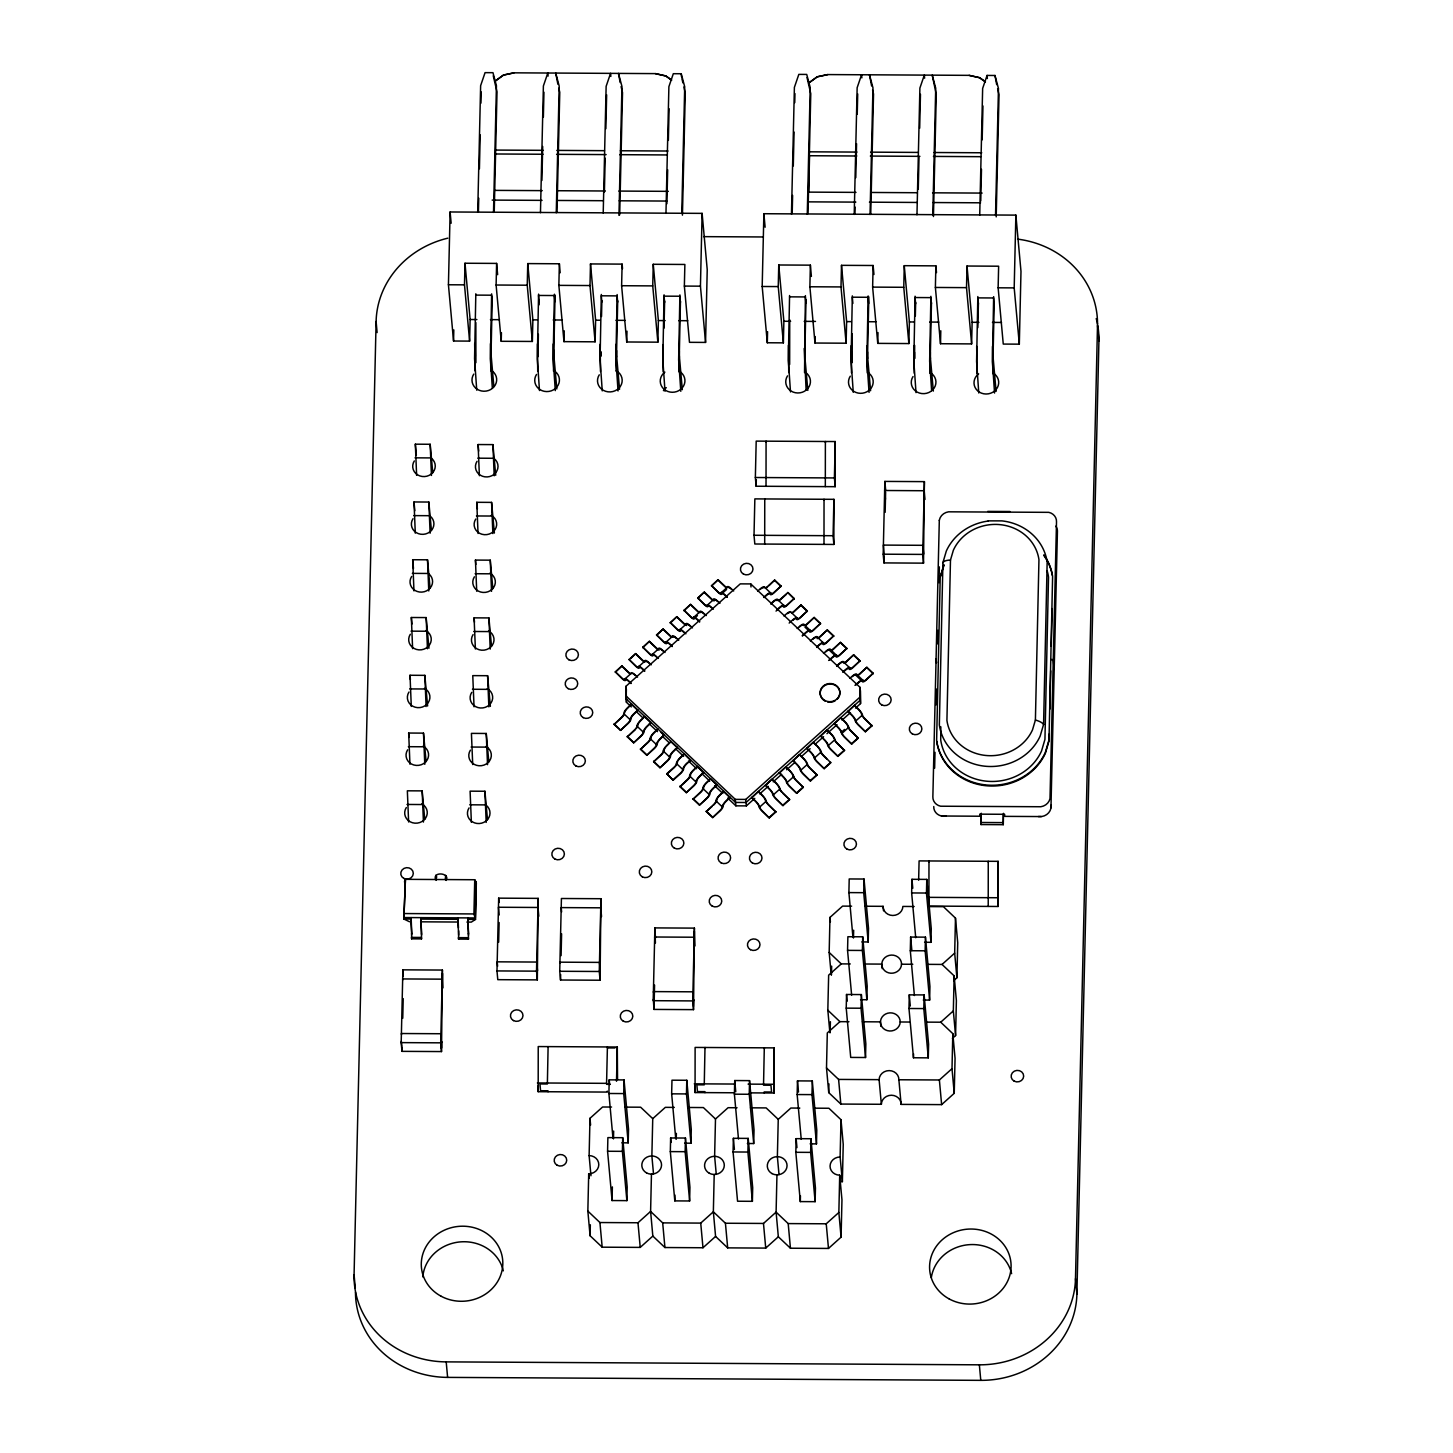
<?xml version="1.0" encoding="UTF-8"?>
<svg xmlns="http://www.w3.org/2000/svg" width="1453" height="1453" viewBox="0 0 1453 1453"><rect width="100%" height="100%" fill="white"/><g stroke="black" fill="none" stroke-linecap="round" stroke-linejoin="round"><path stroke-width="1.5" d="M411.036 922.219L411.726 934.86M411.744 933.207L411.126 917.588L411.199 921.947M420.916 923.091L420.934 921.474M457.986 922.492L458.658 935.114M467.866 921.729L468.411 933.389M468.574 933.516L468.011 922.909M421.079 922.328L420.952 920.04M421.479 933.298L421.515 938.892L411.635 938.838L411.49 937.385L421.37 937.439L421.515 938.892M468.011 922.582L467.884 920.294M804.181 348.484L806.106 389.858M411.58 933.316L411.635 938.838M458.131 922.201L458.058 917.86L458.458 927.904M475.857 322.602L475.894 362.705M492.276 297.011L491.041 354.278L493.857 386.48M537.991 350.1L538.064 356.603L538.355 334.263M555.064 295.159L553.793 354.623L556.808 388.986M617.707 300.771L616.544 354.968L619.559 389.331M680.458 301.116L679.296 355.313L682.311 389.676M789.724 319.823L789.651 364.449M806.015 299.554L804.799 356.003L807.814 390.385M852.166 333.754L852.221 362.651M868.84 296.902L867.55 356.076L870.583 390.73M914.5 352.189L914.573 358.691L914.663 345.414M931.464 302.515L930.301 356.712L933.335 391.075M994.215 302.86L993.053 356.784L996.086 391.42M475.821 293.778L474.568 358.728L476.729 390.185M474.677 343.544L474.968 370.806M491.641 293.869L490.387 358.818L492.349 388.114M490.478 343.634L490.787 370.896M538.573 294.124L537.319 359.073L539.481 390.53M537.428 343.907L537.719 371.151M554.392 294.214L553.139 359.163L555.3 390.621M553.23 343.98L553.539 371.241M601.324 294.469L600.071 359.418L602.25 390.875M600.18 344.252L600.47 371.496M617.144 294.559L615.89 359.509L618.052 390.966M615.981 344.343L616.29 371.587M664.075 294.814L662.822 359.763L665.002 391.238M662.931 344.597L663.222 371.841M679.895 294.905L678.642 359.854L680.803 391.311M678.733 344.688L679.041 371.932M789.578 295.522L788.325 360.471L790.505 391.929M788.434 345.287L788.743 372.549M852.33 295.867L851.077 360.816L853.256 392.274M851.186 345.632L851.494 372.894M868.149 295.958L866.896 360.907L869.057 392.364M867.005 345.723L867.296 372.985M915.081 296.212L913.828 361.161L916.008 392.619M913.937 345.996L914.246 373.239M930.901 296.303L929.648 361.252L931.627 390.566M929.757 346.068L930.047 373.33M977.833 296.557L976.598 361.506L978.759 392.982M976.688 346.341L976.997 373.584M993.652 296.648L992.399 361.597L994.56 393.055M992.508 346.432L992.799 373.675M421.079 921.674L421.007 917.642L421.134 919.095L458.204 919.313M421.606 934.915L421.079 922.964M475.24 349.755L475.313 356.257M468.011 921.947L467.939 917.915L468.084 919.368L475.494 919.404L476.33 883.006L474.731 879.737L405.441 879.337L403.843 919.004L409.546 921.765M468.538 935.169L468.411 933.48L468.447 939.147L458.567 939.092L458.44 937.639L468.32 937.694L468.447 939.147M491.041 349.846L491.114 356.33M553.793 350.191L553.865 356.693M616.562 350.536L616.617 357.038M679.314 350.899L679.386 357.384M788.997 351.499L789.07 357.983M804.817 351.59L804.889 358.074M851.749 351.844L851.821 358.346M867.568 351.935L867.641 358.419M930.32 352.28L930.392 358.782M993.071 352.625L993.144 359.127M355.295 1287.994L354.078 1274.699L376.109 321.476A94.209 86.599 -5.2 0 1 447.796 238.165M401.191 1042.618L402.881 969.841L442.402 970.059L441.512 1051.572L401.991 1051.354L401.191 1042.618L440.713 1042.836L441.512 1051.572M411.253 919.041L403.843 919.004L405.441 879.337M408.62 821.98L407.349 790.813L422.169 790.886L424.748 819.365M409.946 764.205L408.674 733.038L423.495 733.129L426.092 761.59M411.29 706.43L410.018 675.264L424.839 675.354L427.618 706.013M412.616 648.674L411.344 617.507L426.165 617.579L428.962 648.238M413.96 590.899L412.688 559.732L427.509 559.805L430.088 588.283M415.286 533.124L414.014 501.957L428.835 502.048L431.432 530.508M416.63 475.349L415.34 444.182L430.179 444.273L432.758 472.752M401.991 1051.354L402.063 1047.722M402.753 1018.244L403.207 998.592M423.441 822.053L422.169 790.886M424.785 764.296L423.495 733.129M426.11 706.521L424.839 675.354M427.454 648.746L426.165 617.579M428.78 590.971L427.509 559.805M430.124 533.215L428.835 502.048M431.45 475.44L430.179 444.273M448.432 284.77L450.121 211.975L702.108 213.373L707.23 269.64L705.559 342.418L689.485 342.327L684.363 286.078L684.872 264.464L653.251 264.283L652.742 285.896L657.864 342.163L626.733 341.982L621.612 285.714L622.12 264.119L590.499 263.937L589.991 285.551L595.112 341.818L563.982 341.637L558.86 285.369L559.369 263.774L527.748 263.592L527.239 285.206L532.361 341.455L501.231 341.292L496.109 285.024L496.617 263.411L464.996 263.247L464.488 284.842L469.61 341.11L453.554 341.019L448.432 284.77L464.488 284.842M436.3 879.973L436.39 876.105L436.518 877.558M453.554 341.019L453.808 329.904M440.713 1042.836L442.402 970.059M446.18 880.028L446.271 876.159L446.398 877.612M469.61 341.11L470.118 319.515L464.996 263.247M458.567 939.092L458.658 930.81M477.71 212.338L480.634 85.636L485.066 72.65L492.967 72.686L496.436 85.727L493.511 212.41M478.418 211.757L478.745 198.171M479.417 168.766L480.198 134.82M480.943 103.145L481.197 91.848M471.371 822.325L470.1 791.159L484.921 791.249L487.5 819.71M472.715 764.55L471.426 733.384L486.246 733.474L488.844 761.935M474.041 706.794L472.77 675.627L487.59 675.699L490.369 706.358M475.385 649.019L474.096 617.852L488.916 617.925L491.514 646.403M476.711 591.244L475.44 560.077L490.26 560.168L492.839 588.628M478.037 533.469L476.766 502.302L491.586 502.393L494.383 533.051M479.381 475.712L478.11 444.545L492.93 444.618L495.709 475.276M466.903 922.074L471.317 922.11L475.494 919.404L473.932 913.937L474.731 879.737M476.203 881.553L475.349 917.951L403.716 917.551M494.238 211.829L497.017 91.92L493.257 75.792M486.192 822.416L484.921 791.249M487.536 764.641L486.246 733.474M488.862 706.866L487.59 675.699M490.206 649.091L488.916 617.925M491.532 591.335L490.26 560.168M492.876 533.56L491.586 502.393M494.202 475.785L492.93 444.618M501.231 341.292L501.43 332.646M496.98 970.931L498.67 898.154L538.191 898.372L537.319 979.885L497.78 979.667L496.98 970.931L536.52 971.149L537.319 979.885M498.651 942.18L499.106 922.528M532.361 341.455L532.87 319.86L527.748 263.592M540.462 212.683L543.386 85.981L547.817 72.995L548.09 76.101M539.027 304.858L539.136 300.335M541.915 180.426L542.696 146.481M543.368 117.075L543.949 92.193M536.52 971.149L538.191 898.372M556.263 212.774L559.187 86.072L555.718 73.05L557.879 84.22M556.989 212.192L559.768 92.284L558.824 88.252M607.281 1091.112L607.372 1092.075L538.191 1091.693L538.228 1046.56L617.289 1047.014L617.543 1079.288M538.191 1091.693L538.336 1085.264M563.982 341.637L564.236 330.83M548.108 1046.632L547.363 1083.992L539.953 1083.938L540.57 1090.731L547.981 1090.767L548.072 1091.748M559.732 971.276L561.421 898.499L600.943 898.717L600.071 980.23L560.531 980.012L559.732 971.276L599.272 971.494L600.071 980.23M560.531 980.012L560.658 974.545M561.094 955.638L561.603 933.789M595.112 341.818L595.621 320.205L590.499 263.937M603.213 213.028L606.137 86.326L610.569 73.34L610.841 76.446M601.524 316.518L601.887 300.68M604.394 192.087L605.193 158.141M605.865 128.736L606.646 94.808M651.453 1174.151L650.599 1211.439L652.833 1236.085L640.228 1247.4L602.178 1247.183L590.081 1235.74L587.847 1211.094L588.701 1173.806A9.899 9.099 -5.2 0 0 598.799 1164.761A9.899 9.099 -5.2 0 0 589.119 1155.607L589.991 1118.301L602.595 1107.004L611.55 1107.041M590.081 1235.74L590.336 1224.77M599.272 971.494L600.943 898.717M618.96 215.371L621.957 86.417L618.469 73.395L620.159 82.549M619.686 214.79L622.52 92.629L621.103 86.581M610.369 1084.338L606.664 1084.319L606.573 1083.339L607.408 1046.959L607.499 1047.922L614.91 1047.958M607.572 1151.266L607.881 1137.608L622.701 1137.699L627.187 1186.974L626.879 1200.632L612.058 1200.541L607.572 1151.266L622.393 1151.339L626.879 1200.632M612.984 1138.298L608.898 1093.491L609.225 1079.851L624.045 1079.924L628.531 1129.217L628.205 1142.857L621.866 1142.821M626.733 341.982L626.988 331.175M612.058 1200.541L612.367 1186.901M613.475 1138.88L613.656 1131.07M616.508 1081.25L617.289 1047.014M631.347 706.921L626.443 702.289L626.08 686.179L740.267 583.87L750.747 583.924L860.176 687.469L860.539 703.579L855.508 708.101M626.37 689.249L626.134 698.893L735.563 802.437L746.043 802.492L860.23 700.183L860.448 690.538M626.443 702.289L626.08 686.179M622.393 1151.339L622.701 1137.699M628.205 1142.857L623.718 1093.582L624.045 1079.924M657.864 342.163L658.372 320.55L653.251 264.283M665.964 213.373L668.889 86.671L673.32 73.703L681.221 73.74L684.708 86.762L681.766 213.464M664.021 328.178L664.639 301.025M666.891 203.747L667.672 169.801M668.362 140.396L669.088 108.721M654.885 927.904L653.196 1000.681L692.736 1000.917L694.407 928.122L654.885 927.904L655.412 943.051M694.407 928.122L693.517 1009.635L653.995 1009.417L654.558 985.043M674.301 1107.404L665.347 1107.349L652.742 1118.647L651.87 1155.952L653.505 1173.879M682.438 215.153L685.271 92.974L683.854 86.926M670.323 1151.611L670.632 1137.971L685.453 1138.044L689.939 1187.319L689.63 1200.977L674.81 1200.886L670.323 1151.611L685.144 1151.684L689.63 1200.977M675.736 1138.643L671.649 1093.837L671.976 1080.197L686.797 1080.269L691.283 1129.562L690.956 1143.202L684.617 1143.166M674.81 1200.886L674.937 1195.038M676.226 1139.225L676.371 1133.376M705.559 342.418L700.437 286.168L702.108 213.373M685.144 1151.684L685.453 1138.044M690.956 1143.202L686.47 1093.927L686.797 1080.269M693.499 1006.402L693.644 999.573L693.735 1000.536M733.493 1092.765L695.061 1092.565L695.115 1047.431L774.177 1047.885L774.122 1093.001L751.074 1092.874M695.061 1092.565L695.26 1083.992M714.204 1174.496L713.35 1211.802L715.584 1236.43L727.681 1247.873L765.731 1248.091L778.336 1236.775L776.102 1212.147L776.955 1174.841M737.052 1107.749L728.098 1107.695L715.494 1118.992L714.622 1156.297L716.256 1174.224M733.075 1151.957L733.384 1138.317L748.204 1138.389L752.69 1187.682L752.382 1201.322L737.561 1201.231L733.075 1151.957L747.895 1152.047L752.382 1201.322M738.487 1138.989L734.401 1094.182L734.728 1080.542L749.548 1080.632L754.034 1129.907L753.707 1143.547L747.369 1143.511M754.016 535.267L754.852 498.888L833.913 499.323L833.877 544.439L754.815 544.003L754.016 535.267L833.078 535.721L833.877 544.439M755.36 477.51L756.196 441.113L835.257 441.549L835.203 486.682L756.141 486.228L755.36 477.51L834.403 477.946L835.203 486.682M756.141 486.228L756.305 479.817M762.189 286.495L763.878 213.718L1015.865 215.117L1020.987 271.384L1019.316 344.161L1003.26 344.07L998.138 287.803L998.629 266.208L967.008 266.026L966.517 287.64L971.621 343.907L940.509 343.725L935.387 287.458L935.877 265.863L904.256 265.681L903.766 287.294L908.87 343.562L877.757 343.38L872.635 287.113L873.126 265.499L841.505 265.336L840.996 286.931L846.118 343.199L814.988 343.035L809.884 286.768L810.374 265.154L778.754 264.991L778.245 286.586L783.367 342.854L767.311 342.763L762.189 286.495L778.245 286.586M747.895 1152.047L748.204 1138.389M753.707 1143.547L749.239 1094.272L749.548 1080.632M767.311 342.763L767.565 331.647M764.75 498.942L764.696 544.058M783.367 342.854L783.875 321.258L778.754 264.991M791.467 214.063L794.391 87.38L798.823 74.394L806.724 74.43L810.211 87.452L807.269 214.154M792.194 213.5L792.611 195.392M793.284 165.987L794.064 132.041M794.755 102.636L794.954 93.573M774.122 1093.001L774.177 1047.885M799.804 1108.094L790.85 1108.04L778.245 1119.355L777.373 1156.642L779.008 1174.569M805.398 295.613L804.544 372.64M807.995 213.573L810.774 93.664L807.014 77.536M795.826 1152.302L796.135 1138.662L810.956 1138.734L815.442 1188.027L815.133 1201.667L800.312 1201.595L795.826 1152.302L810.647 1152.392L815.133 1201.667M801.239 1139.334L797.152 1094.545L797.479 1080.887L812.3 1080.978L816.786 1130.252L816.477 1143.892L810.12 1143.856M814.988 343.035L815.151 336.551M800.312 1201.595L800.44 1195.746M810.647 1152.392L810.956 1138.734M816.477 1143.892L811.991 1094.618L812.3 1080.978M833.078 535.721L833.913 499.323M834.403 477.946L835.257 441.549M927.214 1022.131L940.727 1022.204L952.805 1033.646L955.057 1058.293L954.24 1093.31L941.635 1104.625L901.114 1104.389A9.899 9.099 -5.2 0 0 891.434 1095.235A9.899 9.099 -5.2 0 0 881.353 1104.28L840.833 1104.062L828.737 1092.62L826.503 1067.973L827.302 1032.956L839.925 1021.659L848.933 1021.695M829.881 1032.611L827.829 1010.216L828.646 975.181L841.251 963.884L850.259 963.938M831.207 974.836L829.173 952.441L829.972 917.406L842.595 906.109L851.603 906.163M828.737 1092.62L828.936 1083.865M830.135 1032.665L830.389 1021.713M831.461 974.89L831.661 966.136M846.118 343.199L846.627 321.603L841.505 265.336M854.219 214.426L857.143 87.725L861.575 74.739L861.865 77.844M854.945 213.845L855.091 207.052M855.781 177.647L856.562 143.702M857.234 114.297L857.706 93.936M778.336 1236.775L790.432 1248.218L828.482 1248.436L841.087 1237.139L838.853 1212.492L839.707 1175.186A9.899 9.099 -5.2 0 1 830.044 1166.033A9.899 9.099 -5.2 0 1 840.125 1156.988L840.996 1119.7L828.9 1108.258L815.478 1108.185M846.227 1008.146L846.536 994.488L861.357 994.578L865.843 1043.853L865.534 1057.512L850.713 1057.421L846.227 1008.146L861.048 1008.219L865.534 1057.512M851.64 995.178L847.553 950.371L847.88 936.731L862.701 936.804L867.187 986.097L866.878 999.737L860.521 999.7M852.965 937.403L848.897 892.596L849.206 878.956L864.026 879.029L868.513 928.322L868.204 941.962L861.847 941.925M841.087 1237.139L841.959 1199.833L839.707 1175.186M839.816 1181.925A9.899 9.099 -5.2 0 1 842.377 1181.634L843.23 1144.328L840.996 1119.7M870.038 214.499L872.962 87.816L869.475 74.775L871.637 85.945M853.474 937.984L853.656 930.192M870.747 213.936L873.525 94.009L872.581 89.977M860.539 703.579L860.176 687.469M861.048 1008.219L861.357 994.578M866.878 999.737L862.392 950.462L862.701 936.804M868.204 941.962L863.718 892.687L864.026 879.029M877.757 343.38L877.993 332.574M883.188 554.192L884.859 481.415L924.399 481.633L923.509 563.146L883.969 562.91L883.188 554.192L922.709 554.41L923.509 563.146M883.969 562.91L884.15 555.645M885.149 512.328L885.622 491.949M908.87 343.562L909.378 321.948L904.256 265.681M916.97 214.772L919.894 88.07L924.326 75.084L924.617 78.19M915.336 315.991L915.662 302.424M918.26 189.308L919.004 157.632M919.676 128.209L920.457 94.282M908.979 1008.491L909.287 994.851L924.126 994.924L928.594 1044.198L928.285 1057.857L913.465 1057.766L908.979 1008.491L923.799 1008.582L928.285 1057.857M914.391 995.523L910.304 950.716L910.631 937.076L925.452 937.149L929.938 986.442L929.629 1000.082L923.273 1000.045M915.717 937.748L911.649 892.941L911.957 879.301L926.778 879.392L931.264 928.667L930.955 942.307L924.598 942.27M922.709 554.41L924.399 481.633M932.79 214.862L935.714 88.161L932.227 75.138L936.277 94.372L933.444 216.533M913.465 1057.766L913.556 1053.879M918.641 880.173L919.095 860.902L998.138 861.338L998.102 906.472L928.921 906.073L928.976 860.957L929.048 861.938M923.799 1008.582L924.126 994.924M929.629 1000.082L925.143 950.807L925.452 937.149M930.955 942.307L926.469 893.032L926.778 879.392M940.509 343.725L940.799 330.757M934.642 768.147L935.005 752.327M936.095 704.887L936.458 689.067M937.566 643.842L937.893 630.257M938.983 582.726L939.346 566.87M943.887 564.599L940.218 577.095L936.622 740.449A56.83 52.235 -5.2 0 0 985.37 784.892A56.83 52.235 -5.2 0 0 1045.343 752.4L1049.012 739.904L1052.608 576.532A56.83 52.235 -5.2 0 0 1043.872 554.828M988.203 521.046A52.708 48.439 -5.2 0 0 946.321 551.032L942.924 562.602L939.346 724.938A52.708 48.439 -5.2 0 0 984.553 766.167A52.708 48.439 -5.2 0 0 1040.185 736.017L1043.581 724.448L1047.159 562.111A52.708 48.439 -5.2 0 0 1001.952 520.882L988.222 520.864M940.836 726.827L940.709 739.904A52.708 48.439 -5.2 0 0 985.915 781.133A52.708 48.439 -5.2 0 0 1041.547 750.983L1044.943 739.414L1048.521 577.077A52.708 48.439 -5.2 0 0 1047.195 570.884M950.48 560.059L946.92 720.416A44.734 41.12 -5.2 0 0 985.297 755.415A44.734 41.12 -5.2 0 0 1032.52 729.824L1035.408 720.034L1038.949 559.677A44.734 41.12 -5.2 0 0 1000.572 524.696A44.734 41.12 -5.2 0 0 953.35 550.269L950.48 560.059A12.478 4.795 8.9 0 0 942.906 562.602M954.24 1093.31L952.006 1068.681L952.805 1033.646M952.423 1038.368L955.584 1035.553L953.331 1010.907L954.149 975.871L942.053 964.447L928.558 964.356M953.767 980.593L956.909 977.778L954.675 953.132L955.475 918.114L943.397 906.672L929.884 906.599M955.584 1035.553L956.383 1000.518L954.149 975.871M956.909 977.778L957.727 942.743L955.475 918.114M971.621 343.907L972.13 322.294L967.008 266.026M979.722 215.117L982.646 88.415L987.077 75.429L994.978 75.483L998.465 88.506L995.541 215.207M977.833 327.651L978.414 302.769M980.757 200.968L981.483 169.293M982.174 139.869L982.955 105.942M1003.514 813.353L1003.26 824.686L981.011 824.559L981.011 814.17M981.011 824.559L981.284 813.244M996.195 216.878L999.028 94.717L997.612 88.669M998.102 906.472L998.138 861.338M1019.316 344.161L1014.194 287.894L1015.865 215.117M1003.26 824.686L1003.26 814.279M936.695 741.23A56.83 52.235 -5.2 0 0 985.443 785.673A56.83 52.235 -5.2 0 0 1045.415 753.181L1049.084 740.685L1049.248 733.928M1049.811 709.155L1050.701 670.85M1051.264 646.294L1052.135 608.589M1050.955 807.868L1057.421 531.58A10.28 9.444 -5.2 0 0 1055.841 526.149M355.476 1292.098A94.209 86.599 -5.2 0 0 447.615 1377.39L980.775 1380.35A94.209 86.599 -5.2 0 0 1076.891 1294.223L1075.492 1278.694L1097.505 325.49A94.209 86.599 -5.2 0 0 1017.645 239.127M1076.891 1294.223L1098.922 341.001A94.209 86.599 -5.2 0 0 1097.832 325.944M435.482 878.938C432.849 871.546 450.158 872.654 446.144 880.409M445.363 878.992L445.635 875.342M943.96 565.38L940.218 577.095M630.983 683.528L628.695 681.366A4.94 1.235 48.1 0 0 625.462 680.077A4.94 1.235 48.1 0 1 622.211 678.787L615.327 671.831L621.92 665.91L628.768 672.376A3.705 0.926 48.1 0 0 631.201 673.357A6.175 1.526 48.1 0 1 635.252 674.973L637.54 677.134M644.714 671.232L642.426 669.07A4.94 1.235 48.1 0 0 639.193 667.762A4.94 1.235 48.1 0 1 635.942 666.473L629.058 659.517L635.669 653.596L642.498 660.08A3.705 0.926 48.1 0 0 644.932 661.042A6.175 1.526 48.1 0 1 648.982 662.659L651.271 664.82M656.175 656.756A4.94 1.235 48.1 0 0 652.924 655.466A4.94 1.235 48.1 0 1 649.691 654.159L642.807 647.203L649.4 641.3L656.247 647.766A3.705 0.926 48.1 0 0 658.681 648.728A6.175 1.526 48.1 0 1 662.731 650.363L665.002 652.506M672.194 646.603L669.906 644.442A4.94 1.235 48.1 0 0 666.673 643.152A4.94 1.235 48.1 0 1 663.422 641.863L656.538 634.907L663.149 628.986L669.978 635.451A3.705 0.926 48.1 0 0 672.412 636.432A6.175 1.526 48.1 0 1 676.462 638.049L678.751 640.21M683.655 632.146A4.94 1.235 48.1 0 0 680.404 630.838A4.94 1.235 48.1 0 1 677.152 629.549L670.269 622.592L676.88 616.671L683.709 623.155A3.705 0.926 48.1 0 0 686.143 624.118A6.175 1.526 48.1 0 1 690.211 625.734L692.482 627.896M699.656 621.993L697.386 619.832A4.94 1.235 48.1 0 0 694.134 618.542A4.94 1.235 48.1 0 1 690.901 617.234L684.018 610.278L690.611 604.375L697.458 610.841A3.705 0.926 48.1 0 0 699.892 611.804A6.175 1.526 48.1 0 1 703.942 613.438L706.212 615.582M711.116 607.517A4.94 1.235 48.1 0 0 707.883 606.228A4.94 1.235 48.1 0 1 704.632 604.938L697.749 597.964L704.36 592.061L711.189 598.527A3.705 0.926 48.1 0 0 713.623 599.508A6.175 1.526 48.1 0 1 717.673 601.124L719.961 603.286M727.136 597.365L724.865 595.203A4.94 1.235 48.1 0 0 721.614 593.914A4.94 1.235 48.1 0 1 718.381 592.624L711.498 585.668L718.091 579.747L724.938 586.213A3.705 0.926 48.1 0 0 727.372 587.194A6.175 1.526 48.1 0 1 731.422 588.81L733.692 590.971M615.364 672.303L621.92 665.91M630.765 658.518L635.669 653.596M642.844 647.693L649.4 641.3M656.593 635.379L663.149 628.986M670.323 623.083L676.88 616.671M684.054 610.769L690.611 604.375M697.803 598.454L704.36 592.061M711.534 586.14L718.091 579.747M615.327 671.831L622.175 678.297A3.705 0.926 48.1 0 0 624.59 679.277L631.201 673.357M629.058 659.517L635.905 665.983A3.705 0.926 48.1 0 0 638.339 666.963L644.932 661.042M642.807 647.203L649.636 653.687A3.705 0.926 48.1 0 0 652.07 654.649L658.681 648.728M656.538 634.907L663.385 641.372A3.705 0.926 48.1 0 0 665.819 642.335L672.412 636.432M670.269 622.592L677.116 629.058A3.705 0.926 48.1 0 0 679.55 630.039L686.143 624.118M684.018 610.278L690.847 616.762A3.705 0.926 48.1 0 0 693.281 617.725L699.892 611.804M697.749 597.964L704.596 604.448A3.705 0.926 48.1 0 0 707.03 605.411L713.623 599.508M711.498 585.668L718.327 592.134A3.705 0.926 48.1 0 0 720.761 593.115L727.372 587.194M694.134 618.542L697.44 615.582M721.614 593.914L726.573 589.482M757.685 591.099L760.064 588.974A6.175 1.889 -46.6 0 1 764.75 587.393A3.705 1.144 -46.6 0 0 767.565 586.449L774.685 580.056L781.024 586.049L773.922 592.933A4.94 1.507 -46.6 0 1 770.181 594.186A4.94 1.507 -46.6 0 0 766.439 595.439L764.06 597.583M620.485 730.387L627.569 723.503A3.705 1.144 -46.6 0 0 630.112 719.653A6.175 1.889 -46.6 0 1 634.362 713.241L637.921 710.045L634.398 713.714A4.94 1.507 -46.6 0 0 631.002 718.854A4.94 1.507 -46.6 0 1 627.605 723.994L620.485 730.387L614.147 724.411L621.248 717.528A3.705 1.144 -46.6 0 0 623.791 713.677A6.175 1.889 -46.6 0 1 628.023 707.248L631.601 704.051L628.077 707.738A4.94 1.507 -46.6 0 0 624.681 712.878M614.147 724.411L621.285 718.018A4.94 1.507 -46.6 0 0 624.281 714.277M769.037 585.668L774.685 580.056M764.006 597.092L766.385 594.949A6.175 1.889 -46.6 0 1 771.071 593.387A3.705 1.144 -46.6 0 0 773.886 592.443L781.024 586.049M770.853 603.558L773.232 601.433A6.175 1.889 -46.6 0 1 777.918 599.853A3.705 1.144 -46.6 0 0 780.715 598.908L787.853 592.515L794.192 598.509L787.09 605.392A4.94 1.507 -46.6 0 1 783.349 606.646A4.94 1.507 -46.6 0 0 779.607 607.899L776.029 611.095M633.635 742.846L640.737 735.963A3.705 1.144 -46.6 0 0 643.279 732.112A6.175 1.889 -46.6 0 1 647.511 725.701L651.089 722.504L647.566 726.173A4.94 1.507 -46.6 0 0 644.169 731.313A4.94 1.507 -46.6 0 1 640.773 736.453L633.635 742.846L627.315 736.871L634.416 729.987A3.705 1.144 -46.6 0 0 636.959 726.137A6.175 1.889 -46.6 0 1 641.191 719.707L644.769 716.511L641.245 720.198A4.94 1.507 -46.6 0 0 637.849 725.338A4.94 1.507 -46.6 0 1 637.776 725.937M770.889 604.048L773.268 601.923A4.94 1.507 -46.6 0 1 777.028 600.652M627.315 736.871L634.452 730.459A4.94 1.507 -46.6 0 0 635.379 729.569M786.473 594.277L780.77 599.399A4.94 1.507 -46.6 0 1 778.953 600.743M777.173 609.552L779.553 607.408A6.175 1.889 -46.6 0 1 784.239 605.847A3.705 1.144 -46.6 0 0 787.054 604.902L794.192 598.509M784.021 616.018L786.4 613.892A6.175 1.889 -46.6 0 1 791.086 612.312L797.406 618.306A3.705 1.144 -46.6 0 0 800.222 617.362L807.341 610.968L801.021 604.975L793.883 611.368A3.705 1.144 -46.6 0 1 791.213 612.603M646.803 755.306L653.904 748.422A3.705 1.144 -46.6 0 0 656.447 744.572A6.175 1.889 -46.6 0 1 660.679 738.16L664.257 734.964L660.734 738.633A4.94 1.507 -46.6 0 0 657.337 743.773A4.94 1.507 -46.6 0 1 653.941 748.913L646.803 755.306L640.482 749.312L647.566 742.447A3.705 1.144 -46.6 0 0 650.127 738.596A6.175 1.889 -46.6 0 1 654.359 732.167L657.918 728.97L654.395 732.657A4.94 1.507 -46.6 0 0 651.017 737.797A4.94 1.507 -46.6 0 1 650.617 739.196M640.482 749.312L647.62 742.919A4.94 1.507 -46.6 0 0 650.09 740.104M801.021 604.975L793.937 611.858A4.94 1.507 -46.6 0 1 792.993 612.621M789.161 623.065L792.72 619.868A6.175 1.889 -46.6 0 1 797.406 618.306M807.341 610.968L800.258 617.852A4.94 1.507 -46.6 0 1 796.516 619.105A4.94 1.507 -46.6 0 0 792.775 620.358M797.188 628.477L799.568 626.352A6.175 1.889 -46.6 0 1 804.236 624.772A3.705 1.144 -46.6 0 0 807.051 623.827L814.189 617.434L820.509 623.428L813.426 630.311A4.94 1.507 -46.6 0 1 809.684 631.565A4.94 1.507 -46.6 0 0 805.925 632.818L802.365 636.014M659.971 767.765L667.072 760.882A3.705 1.144 -46.6 0 0 669.615 757.031A6.175 1.889 -46.6 0 1 673.847 750.602L677.425 747.405L673.901 751.092A4.94 1.507 -46.6 0 0 670.505 756.232A4.94 1.507 -46.6 0 1 667.109 761.372L659.971 767.765L653.65 761.772L660.734 754.906A3.705 1.144 -46.6 0 0 663.276 751.038A6.175 1.889 -46.6 0 1 667.526 744.626L671.086 741.43L667.563 745.117A4.94 1.507 -46.6 0 0 666.655 746.007M653.65 761.772L660.788 755.378A4.94 1.507 -46.6 0 0 663.258 752.563M814.189 617.434L807.105 624.318A4.94 1.507 -46.6 0 1 805.289 625.662M802.328 635.524L805.888 632.327A6.175 1.889 -46.6 0 1 810.574 630.765A3.705 1.144 -46.6 0 0 813.371 629.821L820.509 623.428M810.356 640.936L812.736 638.811A6.175 1.889 -46.6 0 1 817.403 637.231A3.705 1.144 -46.6 0 0 820.218 636.287L827.356 629.894L833.677 635.887L826.594 642.753A4.94 1.507 -46.6 0 1 822.852 644.024A4.94 1.507 -46.6 0 0 819.092 645.277L816.713 647.402M683.11 755.433L680.731 757.576A4.94 1.507 -46.6 0 0 678.26 760.391M666.764 773.759L673.901 767.366A3.705 1.144 -46.6 0 0 676.444 763.497A6.175 1.889 -46.6 0 1 680.694 757.086L684.254 753.889L690.629 760.355L687.051 763.551A4.94 1.507 -46.6 0 0 683.673 768.691A4.94 1.507 -46.6 0 1 680.276 773.831L673.139 780.225L666.764 773.759L673.139 780.225M666.818 774.231L673.956 767.838A4.94 1.507 -46.6 0 0 674.864 766.948M827.356 629.894L820.255 636.777A4.94 1.507 -46.6 0 1 817.076 638.575M816.677 646.93L819.056 644.787A6.175 1.889 -46.6 0 1 823.742 643.225A3.705 1.144 -46.6 0 0 826.539 642.28L833.677 635.887M673.102 779.734L680.24 773.341A3.705 1.144 -46.6 0 0 682.783 769.491A6.175 1.889 -46.6 0 1 687.015 763.061L690.629 760.355M823.524 653.396L825.885 651.271A6.175 1.889 -46.6 0 1 830.571 649.691A3.705 1.144 -46.6 0 0 833.386 648.746L840.524 642.353L846.845 648.347L839.761 655.212A4.94 1.507 -46.6 0 1 836.002 656.484A4.94 1.507 -46.6 0 0 832.26 657.737L829.881 659.862M679.986 786.691L687.069 779.807A3.705 1.144 -46.6 0 0 689.612 775.956A6.175 1.889 -46.6 0 1 693.862 769.545L697.422 766.349L693.898 770.017A4.94 1.507 -46.6 0 0 690.502 775.157A4.94 1.507 -46.6 0 1 687.124 780.297L679.986 786.691L686.306 792.684L693.444 786.291A4.94 1.507 -46.6 0 0 696.841 781.151A4.94 1.507 -46.6 0 1 700.219 776.011L703.742 772.324L700.183 775.521A6.175 1.889 -46.6 0 0 695.933 781.95A3.705 1.144 -46.6 0 1 693.39 785.801L686.306 792.684M840.524 642.353L833.423 649.237A4.94 1.507 -46.6 0 1 832.496 650M828.646 660.443L832.224 657.246A6.175 1.889 -46.6 0 1 836.91 655.684A3.705 1.144 -46.6 0 0 839.707 654.74L846.845 648.347M836.674 665.855L839.053 663.712A6.175 1.889 -46.6 0 1 843.739 662.15A3.705 1.144 -46.6 0 0 846.554 661.206L853.692 654.813L860.013 660.806L852.911 667.672A4.94 1.507 -46.6 0 1 849.17 668.943A4.94 1.507 -46.6 0 0 845.428 670.196L843.049 672.321M709.445 780.352L707.066 782.477A4.94 1.507 -46.6 0 0 703.67 787.617A4.94 1.507 -46.6 0 1 700.273 792.757L693.135 799.15L699.474 805.144L706.612 798.75A4.94 1.507 -46.6 0 0 709.99 793.61A4.94 1.507 -46.6 0 1 713.387 788.47L716.91 784.783L713.35 787.98A6.175 1.889 -46.6 0 0 709.1 794.41A3.705 1.144 -46.6 0 1 706.558 798.26L699.474 805.144M836.728 666.346L839.107 664.203A4.94 1.507 -46.6 0 1 842.286 662.405M693.135 799.15L700.237 792.266A3.705 1.144 -46.6 0 0 702.78 788.416A6.175 1.889 -46.6 0 1 707.012 782.005L710.59 778.808L716.965 785.274M853.692 654.813L846.59 661.696A4.94 1.507 -46.6 0 1 844.011 663.385M843.012 671.831L845.392 669.706A6.175 1.889 -46.6 0 1 850.059 668.144A3.705 1.144 -46.6 0 0 852.875 667.199L860.013 660.806M849.842 678.315L852.221 676.172A6.175 1.889 -46.6 0 1 856.907 674.61A3.705 1.144 -46.6 0 0 859.722 673.665L866.86 667.272L873.18 673.266L866.079 680.131A4.94 1.507 -46.6 0 1 862.337 681.384A4.94 1.507 -46.6 0 0 858.596 682.656L856.217 684.781M712.642 817.603L719.725 810.72A3.705 1.144 -46.6 0 0 722.268 806.869A6.175 1.889 -46.6 0 1 726.518 800.44L730.078 797.243L726.554 800.93A4.94 1.507 -46.6 0 0 723.158 806.07A4.94 1.507 -46.6 0 1 719.78 811.21L712.642 817.603L706.303 811.609L713.405 804.726A3.705 1.144 -46.6 0 0 715.948 800.875A6.175 1.889 -46.6 0 1 720.179 794.464L723.757 791.267L720.234 794.936A4.94 1.507 -46.6 0 0 717.219 798.678M706.303 811.609L712.024 806.488M866.86 667.272L859.758 674.156A4.94 1.507 -46.6 0 1 858.832 674.918M854.982 685.362L858.56 682.165A6.175 1.889 -46.6 0 1 863.227 680.585A3.705 1.144 -46.6 0 0 866.042 679.659L873.18 673.266M625.862 695.824L735.291 799.368L745.77 799.422L859.958 697.113M751.8 797.86L758.357 791.467L761.772 794.7A6.175 1.526 48.1 0 1 766.276 801.166A3.705 0.926 48.1 0 0 768.964 805.053L775.848 812.009L769.255 817.93L762.407 811.446A4.94 1.235 48.1 0 1 758.811 806.27A4.94 1.235 48.1 0 0 755.215 801.112L751.764 797.388L755.179 800.621A6.175 1.526 48.1 0 1 759.665 807.087A3.705 0.926 48.1 0 0 762.371 810.974L769.255 817.93M765.531 785.564L772.088 779.153L775.521 782.386A6.175 1.526 48.1 0 1 780.007 788.87A3.705 0.926 48.1 0 0 782.713 792.739L789.597 799.695L782.985 805.616L776.156 799.15A4.94 1.235 48.1 0 1 772.56 793.974A4.94 1.235 48.1 0 0 768.964 788.797L765.495 785.074L768.909 788.307A6.175 1.526 48.1 0 1 773.414 794.773A3.705 0.926 48.1 0 0 776.102 798.66L782.985 805.616M779.28 773.25L785.837 766.857L789.251 770.09A6.175 1.526 48.1 0 1 793.756 776.556A3.705 0.926 48.1 0 0 796.444 780.443L803.327 787.399L796.734 793.302L789.887 786.836A4.94 1.235 48.1 0 1 786.291 781.66A4.94 1.235 48.1 0 0 782.695 776.483L779.226 772.76L782.658 775.993A6.175 1.526 48.1 0 1 787.145 782.477A3.705 0.926 48.1 0 0 789.851 786.345L796.734 793.302M793.011 760.936L799.568 754.543L802.982 757.776A6.175 1.526 48.1 0 1 807.487 764.242A3.705 0.926 48.1 0 0 810.175 768.128L817.058 775.085L810.465 781.006L803.618 774.522A4.94 1.235 48.1 0 1 800.022 769.345A4.94 1.235 48.1 0 0 796.426 764.169L792.975 760.464L796.389 763.697A6.175 1.526 48.1 0 1 800.894 770.163A3.705 0.926 48.1 0 0 803.582 774.049L810.465 781.006M806.76 748.64L813.317 742.229L816.731 745.462A6.175 1.526 48.1 0 1 821.217 751.946A3.705 0.926 48.1 0 0 823.924 755.814L830.807 762.771L824.196 768.691L817.367 762.226A4.94 1.235 48.1 0 1 813.771 757.049A4.94 1.235 48.1 0 0 810.175 751.873L806.706 748.15L810.12 751.383A6.175 1.526 48.1 0 1 814.624 757.848A3.705 0.926 48.1 0 0 817.312 761.735L824.196 768.691M820.491 736.326L827.048 729.915L830.462 733.166A6.175 1.526 48.1 0 1 834.966 739.631A3.705 0.926 48.1 0 0 837.654 743.518L844.538 750.474L837.945 756.377L831.098 749.911A4.94 1.235 48.1 0 1 827.502 744.735A4.94 1.235 48.1 0 0 823.905 739.559L820.455 735.836L823.869 739.068A6.175 1.526 48.1 0 1 828.355 745.534A3.705 0.926 48.1 0 0 831.062 749.421L837.945 756.377M834.222 724.012L840.778 717.619L844.211 720.851A6.175 1.526 48.1 0 1 848.697 727.317A3.705 0.926 48.1 0 0 851.404 731.204L858.287 738.16L851.676 744.081L844.847 737.597A4.94 1.235 48.1 0 1 841.251 732.421A4.94 1.235 48.1 0 0 837.654 727.245L834.185 723.521L837.6 726.772A6.175 1.526 48.1 0 1 842.104 733.238A3.705 0.926 48.1 0 0 844.792 737.125L851.676 744.081M847.971 711.698L854.527 705.304L857.942 708.537A6.175 1.526 48.1 0 1 862.428 715.003A3.705 0.926 48.1 0 0 865.134 718.89L872.018 725.846L865.425 731.767L858.578 725.301A4.94 1.235 48.1 0 1 854.982 720.125A4.94 1.235 48.1 0 0 851.385 714.949L847.916 711.225L851.349 714.458A6.175 1.526 48.1 0 1 855.835 720.924A3.705 0.926 48.1 0 0 858.541 724.811L865.425 731.767M727.717 798.097L735.872 805.834L746.352 805.888L754.761 798.369M759.792 793.847L768.183 786.327M773.232 781.823L781.623 774.304M786.654 769.781L795.045 762.262M801.765 756.232L810.156 748.713M815.206 744.208L823.597 736.689M826.957 733.674L837.037 724.647M842.068 720.125L850.459 712.606M841.251 732.421L844.538 729.46M759.665 807.087L766.276 801.166M773.414 794.773L780.007 788.87M787.145 782.477L793.756 776.556M800.894 770.163L807.487 764.242M814.624 757.848L821.217 751.946M828.355 745.534L834.966 739.631M842.104 733.238L848.697 727.317M855.835 720.924L862.428 715.003M769.2 817.44L775.811 811.519M782.949 805.125L789.542 799.223M796.68 792.829L803.291 786.908M810.429 780.515L817.022 774.594M824.16 768.201L830.753 762.298M837.891 755.905L844.502 749.984M851.64 743.591L858.233 737.67M865.37 731.277L871.982 725.356M587.847 1211.094L599.926 1222.536L637.976 1222.754L650.599 1211.439L662.677 1222.881L664.929 1247.528L702.98 1247.746L715.584 1236.43M942.053 964.447L954.675 953.132M662.677 1222.881L700.727 1223.099L713.35 1211.802L725.428 1223.244L727.681 1247.873M940.727 1022.204L953.331 1010.907M725.428 1223.244L763.479 1223.444L776.102 1212.147L788.198 1223.589L790.432 1248.218M826.503 1067.973L838.599 1079.416L879.101 1079.652A9.899 9.099 -5.2 0 1 889.2 1070.607A9.899 9.099 -5.2 0 1 898.88 1079.761L939.383 1079.979L952.006 1068.681M788.198 1223.589L826.23 1223.789L838.853 1212.492M514.053 72.832L503.428 75.084L495.527 80.859L503.555 75.029L514.053 72.832L655.357 73.613L665.746 75.919L671.704 80.133L665.874 75.992L655.357 73.613M827.81 74.575L817.185 76.827L809.339 82.549L817.331 76.773L827.81 74.575L969.115 75.356L979.504 77.663L985.479 81.877L979.631 77.735L969.115 75.356M495.6 150.077L543.222 150.331M556.826 150.404L604.466 150.676M620.34 150.767L667.98 151.021M809.357 151.82L856.979 152.075M870.601 152.147L918.223 152.42M934.097 152.511L981.738 152.765M495.782 153.982L543.077 154.254M556.59 154.327L606.137 154.599M619.65 154.672L666.963 154.944M856.834 155.998L809.539 155.725L808.703 192.123L855.999 192.377M870.347 156.07L919.912 156.343M933.425 156.415L980.721 156.688M494.928 190.379L542.241 190.634M558.006 190.724L605.302 190.997M618.815 191.07L668.362 191.342M871.764 192.468L916.807 192.722M932.572 192.813L982.137 193.086M492.167 200.096L542.06 200.369M557.952 200.46L603.304 200.714M619.178 200.805L666.818 201.059M808.195 201.858L855.835 202.112M869.439 202.185L917.061 202.457M932.953 202.548L980.575 202.802M703.633 236.639L762.625 236.966M496.109 285.024L527.239 285.206M558.86 285.369L589.991 285.551M621.612 285.714L652.742 285.896M684.363 286.078L700.437 286.168M809.884 286.768L840.996 286.931M872.635 287.113L903.766 287.294M935.387 287.458L966.517 287.64M998.138 287.803L1014.194 287.894M475.785 295.104L491.604 295.195L492.167 301.407M789.56 296.848L805.362 296.939L805.925 303.15M470.118 319.515L476.893 319.551M490.442 319.624L499.469 319.678M532.87 319.86L537.374 319.878M553.193 319.969L562.22 320.023M595.621 320.205L600.125 320.223M615.945 320.314L624.972 320.368M658.372 320.55L665.147 320.586M678.696 320.659L687.741 320.713M783.875 321.258L790.65 321.295M804.199 321.367L815.496 321.422M846.627 321.603L851.149 321.622M869.221 321.731L875.996 321.767M909.378 321.948L913.901 321.967M929.702 322.057L938.747 322.112M972.13 322.294L978.904 322.33M992.453 322.403L1001.498 322.457M415.031 457.84L429.852 457.913M477.783 458.185L492.603 458.276M987.713 511.402L1009.962 511.51M413.705 515.615L428.526 515.688M476.457 515.96L491.277 516.033M412.361 573.372L427.182 573.463M475.113 573.717L489.933 573.808M411.036 631.147L425.856 631.238M473.787 631.492L488.608 631.583M1050.955 659.589L1053.334 659.608M1054.151 669.397L1053.262 659.608M409.692 688.922L424.512 688.994M472.443 689.267L487.264 689.358M408.366 746.697L423.186 746.769M471.117 747.042L485.938 747.114M407.022 804.453L421.842 804.544M469.773 804.799L484.594 804.889M941.471 816.005L979.921 816.223L979.74 814.152L1004.586 814.298L1004.786 816.368L1041.292 816.568M980.829 822.489L1003.06 822.616M848.897 892.596L863.718 892.687M911.649 892.941L926.469 893.032M928.122 897.355L997.303 897.736M865.098 906.236L883.115 906.327A9.899 9.099 -5.2 0 0 892.778 915.481A9.899 9.099 -5.2 0 0 902.876 906.436L914.137 906.509M404.661 913.556L473.932 913.937M420.589 921.82L458.076 922.037M847.553 950.371L862.392 950.462M910.304 950.716L925.143 950.807M863.772 964.011L881.771 964.102L882.189 968.588M901.532 964.211A9.899 9.099 -5.2 0 0 886.893 956.256A9.899 9.099 -5.2 0 0 886.53 972.003A9.899 9.099 -5.2 0 0 901.532 964.211L912.793 964.283M862.428 1021.768L880.445 1021.877L880.845 1026.363M900.206 1021.986A9.899 9.099 -5.2 0 0 885.567 1014.031A9.899 9.099 -5.2 0 0 885.204 1029.777A9.899 9.099 -5.2 0 0 900.206 1021.986L909.215 1022.04M537.392 1082.957L606.573 1083.339M694.28 1083.829L734.909 1084.047M748.077 1084.12L773.341 1084.265M608.898 1093.491L623.718 1093.582M671.649 1093.837L686.47 1093.927M734.401 1094.182L749.239 1094.272M797.152 1094.545L811.991 1094.618M624.99 1107.132L640.646 1107.204L652.742 1118.647M687.741 1107.477L703.397 1107.567L715.494 1118.992M750.493 1107.822L766.149 1107.912L778.245 1119.355M354.078 1274.699A94.209 86.599 -5.2 0 0 446.198 1361.879L979.358 1364.821A94.209 86.599 -5.2 0 0 1075.492 1278.694M1038.35 816.55L1041.728 816.532A10.952 10.08 -5.2 0 0 1050.9 808.322L1051.028 805.216M774.74 580.546L781.06 586.54M794.228 598.999L787.853 592.515M801.075 605.465L807.396 611.459M814.225 617.925L820.564 623.918M827.393 630.384L833.731 636.36M840.56 642.844L846.899 648.819M853.728 655.303L860.049 661.278M866.896 667.762L873.217 673.738M764.75 587.393L771.071 593.387M777.918 599.853L784.239 605.847M804.236 624.772L810.574 630.765M817.403 637.231L823.742 643.225M830.571 649.691L836.91 655.684M843.739 662.15L850.059 668.144M856.907 674.61L863.227 680.585M804.926 627.078L809.684 631.565M829.681 650.49L836.002 656.484M856.017 675.409L862.337 681.384M854.564 705.795L857.978 709.028A4.94 1.235 48.1 0 1 861.575 714.204A4.94 1.235 48.1 0 0 865.171 719.38L872.018 725.846M718.127 580.237L724.974 586.703A4.94 1.235 48.1 0 0 725.846 587.484M727.099 596.892L724.811 594.731A6.175 1.526 48.1 0 0 720.761 593.115M840.833 718.091L844.247 721.342A4.94 1.235 48.1 0 1 847.68 725.901M704.396 592.552L711.244 599.017A4.94 1.235 48.1 0 0 714.476 600.307A4.94 1.235 48.1 0 1 717.728 601.615M858.287 738.16L851.44 731.694A4.94 1.235 48.1 0 1 847.844 726.518M713.35 609.188L711.08 607.027A6.175 1.526 48.1 0 0 707.03 605.411M827.084 730.405L830.517 733.638A4.94 1.235 48.1 0 1 834.113 738.814M690.665 604.848L697.494 611.332A4.94 1.235 48.1 0 0 699.184 612.676M844.538 750.474L837.709 743.99A4.94 1.235 48.1 0 1 834.658 740.231M699.619 621.503L697.349 619.341A6.175 1.526 48.1 0 0 693.281 617.725M813.353 742.719L816.768 745.952M676.916 617.162L683.764 623.628A4.94 1.235 48.1 0 0 686.633 625.462M826.703 758.902L823.96 756.305A4.94 1.235 48.1 0 1 820.364 751.128A4.94 1.235 48.1 0 0 817.658 746.86M685.889 633.817L683.6 631.655A6.175 1.526 48.1 0 0 679.55 630.039M799.622 755.033L803.037 758.266A4.94 1.235 48.1 0 1 806.633 763.443M663.186 629.476L670.033 635.942A4.94 1.235 48.1 0 0 671.704 637.304M817.058 775.085L810.229 768.619A4.94 1.235 48.1 0 1 807.178 764.841M672.14 646.113L669.869 643.97A6.175 1.526 48.1 0 0 665.819 642.335M785.873 767.329L789.306 770.562A4.94 1.235 48.1 0 1 792.902 775.739A4.94 1.235 48.1 0 0 796.498 780.915L803.327 787.399M649.455 641.772L656.284 648.256A4.94 1.235 48.1 0 0 659.153 650.09M658.409 658.427L656.12 656.266A6.175 1.526 48.1 0 0 652.07 654.649M772.142 779.643L775.557 782.876A4.94 1.235 48.1 0 1 779.153 788.053M635.706 654.086L642.553 660.552A4.94 1.235 48.1 0 0 644.242 661.914M782.749 793.229L789.597 799.695M644.678 670.741L642.389 668.58A6.175 1.526 48.1 0 0 638.339 666.963M758.412 791.958L761.826 795.191A4.94 1.235 48.1 0 1 765.422 800.367A4.94 1.235 48.1 0 0 769.018 805.543L775.848 812.009M621.975 666.4L628.804 672.866A4.94 1.235 48.1 0 0 629.694 673.647M630.929 683.055L628.659 680.894A6.175 1.526 48.1 0 0 624.59 679.277M631.637 704.542L637.958 710.517M644.805 717.001L651.126 722.976M661.133 732.439L664.293 735.436M671.141 741.92L677.461 747.895M697.458 766.821L703.797 772.814M723.794 791.74L730.114 797.733M636.251 711.552L642.789 717.746M649.309 723.921L657.482 731.64M662.386 736.29L668.907 742.465M675.445 748.64L683.618 756.377M688.504 761.009L696.677 768.746M701.581 773.377L709.736 781.096M714.64 785.746L722.813 793.465M623.791 713.677L630.112 719.653M636.959 726.137L643.279 732.112M650.127 738.596L656.447 744.572M663.276 751.038L669.615 757.031M676.444 763.497L682.783 769.491M689.612 775.956L695.933 781.95M702.78 788.416L709.1 794.41M715.948 800.875L722.268 806.869M614.11 723.921L620.431 729.896M627.278 736.38L633.599 742.356M640.446 748.84L646.767 754.815M653.596 761.299L659.934 767.275M679.931 786.218L686.252 792.194M693.099 798.66L699.42 804.653M706.267 811.119L712.588 817.113M829.173 952.441L841.251 963.884M827.829 1010.216L839.925 1021.659M652.833 1236.085L664.929 1247.528M435.737 875.287L436.245 880.355M996.685 84.637L994.978 75.483M681.984 78.862L682.91 82.894M1097.505 325.49L1098.922 341.001M987.077 75.429L987.368 78.535M994.179 304.186L993.616 297.974L977.815 297.883L978.378 304.095M935.877 265.863L936.495 272.601M988.349 862.265L988.258 861.284L988.222 906.418M931.427 303.84L930.864 297.629L915.063 297.538L915.626 303.75M924.98 499.451L924.181 490.733L884.659 490.496L885.44 499.233M923.708 554.047L922.909 545.311L883.388 545.093L884.187 553.829M979.358 1364.821L980.775 1380.35M873.126 265.499L873.943 274.508M868.676 303.495L868.113 297.284L852.312 297.193L852.875 303.405M884.859 481.415L885.658 490.133M939.383 1079.979L941.635 1104.625M911.957 879.301L912.775 888.255M910.631 937.076L911.848 950.516M909.287 994.851L910.304 1006.039M883.115 906.327L883.515 910.813M898.88 1079.761L901.114 1104.389M810.374 265.154L811.392 276.415M825.449 442.475L825.377 441.494L825.322 486.61M879.101 1079.652L881.353 1104.28M824.123 500.232L824.033 499.269L823.996 544.385M846.536 994.488L847.153 1001.208M829.972 917.406L830.389 921.892M763.878 213.718L765.113 227.231M838.599 1079.416L840.833 1104.062M840.125 1156.988L842.377 1181.634M766.167 442.13L766.076 441.167L766.022 486.283M826.23 1223.789L828.482 1248.436M797.479 1080.887L798.496 1092.093M750.747 583.924L751.019 586.994M796.135 1138.662L796.952 1147.616M681.221 73.74L681.511 76.846M745.77 799.422L746.352 805.888M764.387 1048.794L764.296 1047.831L763.533 1085.191L770.944 1085.228L771.561 1092.02L764.151 1091.966L764.242 1092.947M735.291 799.368L735.872 805.834M680.422 302.442L679.859 296.23L664.057 296.158L664.62 302.351M763.479 1223.444L765.731 1248.091M734.728 1080.542L735.745 1091.748M733.384 1138.317L734.401 1149.505M694.443 931.373L694.988 945.957M705.086 1048.467L704.996 1047.486L704.251 1084.846L696.841 1084.81L697.458 1091.603L704.868 1091.639L704.959 1092.62M694.298 938.202L694.207 937.221L654.667 937.003L654.758 937.984M693.027 992.78L692.936 991.818L653.414 991.6L653.505 992.562M692.863 999.61L693.517 1009.635M622.12 264.119L622.52 268.623M617.67 302.097L617.107 295.885L601.288 295.794L601.869 302.006M700.727 1223.099L702.98 1247.746M654.922 931.155L655.539 937.948M670.632 1137.971L671.05 1142.439M654.122 999.355L654.213 1000.318M653.341 999.392L653.995 1009.417M559.369 263.774L560.186 272.764M554.919 301.752L554.356 295.54L538.536 295.449L539.117 301.661M637.976 1222.754L640.228 1247.4M601.542 916.552L600.743 907.816L561.221 907.598L561.603 911.957M600.271 971.131L599.471 962.395L559.95 962.177L560.041 963.157M609.225 1079.851L609.624 1084.319M599.926 1222.536L602.178 1247.183M589.991 1118.301L590.59 1125.022M589.119 1155.607L590.953 1175.768M588.701 1173.806L589.119 1178.274M496.617 263.411L497.634 274.671M538.791 916.207L537.991 907.471L498.452 907.253L499.16 915.009M537.519 970.786L536.72 962.049L497.198 961.832L497.598 966.209M478.11 444.545L478.691 451.102M450.121 211.975L451.138 223.235M476.766 502.302L477.365 508.877M475.44 560.077L475.839 564.454M474.096 617.852L474.495 622.229M498.67 898.154L499.069 902.513M415.34 444.182L416.339 455.134M414.014 501.957L414.813 510.729M412.688 559.732L413.469 568.486M411.344 617.507L411.944 624.063M442.983 987.895L442.438 973.31L442.275 980.121L442.184 979.159L402.663 978.941L402.753 979.903M410.018 675.264L410.4 679.659M376.109 321.476L377.108 332.574M441.73 1042.473L441.639 1041.51L441.476 1048.321L440.931 1033.737L401.409 1033.519L401.482 1034.5M408.674 733.038L409.074 737.416M404.552 881.154L404.679 882.625M446.198 1361.879L447.615 1377.39M402.881 969.841L403.262 974.2M402.917 973.092L403.226 976.489M401.337 1041.311L401.791 1046.414M421.479 933.135L421.061 922.637M1096.234 318.57A94.209 86.599 -5.2 0 1 1097.505 324.092M422.805 1276.915A40.793 37.506 -5.2 0 1 460.746 1241.861A40.793 37.506 -5.2 0 1 503.319 1270.848M931.337 1277.587A40.793 37.506 -5.2 0 1 970.204 1244.603A40.793 37.506 -5.2 0 1 1011.615 1273.663M663.44 390.675A12.369 11.37 -5.2 0 1 666.291 387.66M424.494 688.304A11.297 10.389 -5.2 0 1 428.308 702.525A11.297 10.389 -5.2 0 1 412.797 706.249A11.297 10.389 -5.2 0 1 408.983 692.028M616.254 370.751A12.369 11.37 -5.2 0 1 620.413 386.298A12.369 11.37 -5.2 0 1 603.431 390.367A12.369 11.37 -5.2 0 1 599.272 374.82M423.168 746.079A11.297 10.389 -5.2 0 1 426.964 760.3A11.297 10.389 -5.2 0 1 411.453 764.024A11.297 10.389 -5.2 0 1 407.657 749.802M679.005 371.096A12.369 11.37 -5.2 0 1 682.347 387.751A12.369 11.37 -5.2 0 1 663.912 389.113A12.369 11.37 -5.2 0 1 664.875 372.131M488.589 630.874A11.297 10.389 -5.2 0 1 492.385 645.096A11.297 10.389 -5.2 0 1 476.875 648.819A11.297 10.389 -5.2 0 1 473.079 634.598M425.838 630.529A11.297 10.389 -5.2 0 1 429.634 644.751A11.297 10.389 -5.2 0 1 414.123 648.474A11.297 10.389 -5.2 0 1 410.327 634.253M492.458 371.187A12.369 11.37 -5.2 0 1 494.093 386.698A12.369 11.37 -5.2 0 1 477.329 389.331A12.369 11.37 -5.2 0 1 473.769 374.111M555.209 371.532A12.369 11.37 -5.2 0 1 556.844 387.043A12.369 11.37 -5.2 0 1 540.08 389.676A12.369 11.37 -5.2 0 1 536.52 374.456M806.215 372.931A12.369 11.37 -5.2 0 1 807.868 388.441A12.369 11.37 -5.2 0 1 791.104 391.075A12.369 11.37 -5.2 0 1 787.526 375.855M868.985 373.276A12.369 11.37 -5.2 0 1 870.619 388.786A12.369 11.37 -5.2 0 1 853.855 391.42A12.369 11.37 -5.2 0 1 850.277 376.2M930.011 372.495A12.369 11.37 -5.2 0 1 934.17 388.042A12.369 11.37 -5.2 0 1 917.206 392.11A12.369 11.37 -5.2 0 1 913.029 376.563M992.762 372.84A12.369 11.37 -5.2 0 1 996.104 389.495A12.369 11.37 -5.2 0 1 977.669 390.857A12.369 11.37 -5.2 0 1 978.632 373.875M486.156 805.234A11.297 10.389 -5.2 0 1 487.645 819.419A11.297 10.389 -5.2 0 1 472.334 821.817A11.297 10.389 -5.2 0 1 469.065 807.904M421.824 803.836A11.297 10.389 -5.2 0 1 425.638 818.075A11.297 10.389 -5.2 0 1 410.127 821.78A11.297 10.389 -5.2 0 1 406.313 807.559M485.92 746.424A11.297 10.389 -5.2 0 1 489.715 760.645A11.297 10.389 -5.2 0 1 474.205 764.369A11.297 10.389 -5.2 0 1 470.409 750.148M487.245 688.649A11.297 10.389 -5.2 0 1 491.06 702.871A11.297 10.389 -5.2 0 1 475.549 706.594A11.297 10.389 -5.2 0 1 471.735 692.373M489.915 573.118A11.297 10.389 -5.2 0 1 493.729 587.339A11.297 10.389 -5.2 0 1 478.219 591.044A11.297 10.389 -5.2 0 1 474.404 576.823M428.744 573.808A11.297 10.389 -5.2 0 1 430.233 587.975A11.297 10.389 -5.2 0 1 414.904 590.39A11.297 10.389 -5.2 0 1 411.653 576.478M491.259 515.343A11.297 10.389 -5.2 0 1 495.055 529.564A11.297 10.389 -5.2 0 1 479.544 533.287A11.297 10.389 -5.2 0 1 475.749 519.066M430.07 516.033A11.297 10.389 -5.2 0 1 431.559 530.218A11.297 10.389 -5.2 0 1 416.248 532.615A11.297 10.389 -5.2 0 1 412.997 518.721M494.165 458.603A11.297 10.389 -5.2 0 1 495.655 472.788A11.297 10.389 -5.2 0 1 480.325 475.204A11.297 10.389 -5.2 0 1 477.074 461.291M431.414 458.258A11.297 10.389 -5.2 0 1 432.903 472.443A11.297 10.389 -5.2 0 1 417.574 474.84A11.297 10.389 -5.2 0 1 414.323 460.946M1043.944 555.609A56.83 52.235 -5.2 0 1 1052.372 575.406M946.103 816.041A10.28 9.444 -5.2 0 1 933.752 806.542M1035.39 720.052A12.478 4.795 8.9 0 1 1043.599 724.448M825.25 701.145A9.899 9.099 -5.2 0 1 821.817 688.159A9.899 9.099 -5.2 0 1 836.22 685.925A9.899 9.099 -5.2 0 1 837.146 699.311M835.148 700.818A9.899 9.099 -5.2 0 1 827.665 701.962M645.786 661.86A4.94 1.235 48.1 0 1 649.037 663.149M728.28 587.611A4.94 1.235 48.1 0 1 729.097 587.575M729.769 587.938A4.94 1.235 48.1 0 1 731.458 589.3M673.266 637.231A4.94 1.235 48.1 0 1 676.517 638.539M687.887 624.499A4.94 1.235 48.1 0 1 690.248 626.225M700.746 612.621A4.94 1.235 48.1 0 1 703.979 613.911M632.927 673.738A4.94 1.235 48.1 0 1 635.306 675.463M660.407 649.128A4.94 1.235 48.1 0 1 662.768 650.835M852.275 676.662A4.94 1.507 -46.6 0 1 855.454 674.864M787.363 613.62A4.94 1.507 -46.6 0 1 789.615 612.567M799.604 626.824A4.94 1.507 -46.6 0 1 803.346 625.571M812.772 639.284A4.94 1.507 -46.6 0 1 815.95 637.486M825.94 651.743A4.94 1.507 -46.6 0 1 827.738 650.417M828.519 650.054A4.94 1.507 -46.6 0 1 829.518 650.09M767.602 586.939A4.94 1.507 -46.6 0 1 766.675 587.702M760.119 589.464A4.94 1.507 -46.6 0 1 761.917 588.12M762.68 587.757A4.94 1.507 -46.6 0 1 763.697 587.811M781.859 792.321A4.94 1.235 48.1 0 1 779.698 789.451M675.718 765.985A4.94 1.507 -46.6 0 0 677.334 762.698A4.94 1.507 -46.6 0 1 677.734 761.299M663.785 751.637A4.94 1.507 -46.6 0 0 664.184 750.238A4.94 1.507 -46.6 0 1 665.801 746.969M713.441 805.216A4.94 1.507 -46.6 0 0 716.838 800.076A4.94 1.507 -46.6 0 1 716.91 799.477M636.923 727.644A4.94 1.507 -46.6 0 1 636.214 728.607M600.707 352.498C600.834 363.377 600.707 347.376 600.707 352.498M939.31 520.483L932.862 796.771A10.28 9.444 -5.2 0 0 940.581 806.215L1040.838 806.742A10.952 10.08 -5.2 0 0 1050.01 798.532L1056.513 521.79A10.28 9.444 -5.2 0 0 1048.794 512.346L948.537 511.819A10.952 10.08 -5.2 0 0 939.365 520.029L939.31 520.483M936.113 658.954L936.404 662.877L936.113 658.954M554.864 859.032A6.284 5.776 -5.2 0 0 564.382 854.092A6.284 5.776 -5.2 0 0 555.082 849.024A6.284 5.776 -5.2 0 0 554.864 859.032M752.454 863.028A6.284 5.776 -5.2 0 0 761.99 858.069A6.284 5.776 -5.2 0 0 752.69 853.02A6.284 5.776 -5.2 0 0 752.454 863.028M440.913 1296.13A40.793 37.506 -5.2 0 0 502.811 1263.965A40.793 37.506 -5.2 0 0 442.402 1231.127A40.793 37.506 -5.2 0 0 440.913 1296.13M949.209 1298.946A40.793 37.506 -5.2 0 0 1011.088 1266.78A40.793 37.506 -5.2 0 0 950.698 1233.942A40.793 37.506 -5.2 0 0 949.209 1298.946M721.088 862.846A6.284 5.776 -5.2 0 0 730.605 857.888A6.284 5.776 -5.2 0 0 721.306 852.838A6.284 5.776 -5.2 0 0 721.088 862.846M712.224 906.127A6.284 5.776 -5.2 0 0 721.76 901.187A6.284 5.776 -5.2 0 0 712.46 896.12A6.284 5.776 -5.2 0 0 712.224 906.127M513.472 1020.587A6.284 5.776 -5.2 0 0 522.989 1015.629A6.284 5.776 -5.2 0 0 513.69 1010.58A6.284 5.776 -5.2 0 0 513.472 1020.587M557.189 1165.27A6.284 5.776 -5.2 0 0 566.724 1160.311A6.284 5.776 -5.2 0 0 557.425 1155.262A6.284 5.776 -5.2 0 0 557.189 1165.27M674.355 848.134A6.284 5.776 -5.2 0 0 683.873 843.194A6.284 5.776 -5.2 0 0 674.592 838.127A6.284 5.776 -5.2 0 0 674.355 848.134M568.214 688.668A6.284 5.776 -5.2 0 0 577.731 683.709A6.284 5.776 -5.2 0 0 568.432 678.66A6.284 5.776 -5.2 0 0 568.214 688.668M568.868 659.771A6.284 5.776 -5.2 0 0 578.403 654.831A6.284 5.776 -5.2 0 0 569.104 649.782A6.284 5.776 -5.2 0 0 568.868 659.771M403.789 878.411A6.284 5.776 -5.2 0 0 413.306 873.471A6.284 5.776 -5.2 0 0 404.007 868.404A6.284 5.776 -5.2 0 0 403.789 878.411M750.456 949.681A6.284 5.776 -5.2 0 0 759.992 944.722A6.284 5.776 -5.2 0 0 750.692 939.673A6.284 5.776 -5.2 0 0 750.456 949.681M881.626 704.85A6.284 5.776 -5.2 0 0 891.161 699.892A6.284 5.776 -5.2 0 0 881.862 694.843A6.284 5.776 -5.2 0 0 881.626 704.85M583.234 717.637A6.284 5.776 -5.2 0 0 592.751 712.678A6.284 5.776 -5.2 0 0 583.452 707.629A6.284 5.776 -5.2 0 0 583.234 717.637M846.917 849.097A6.284 5.776 -5.2 0 0 856.453 844.157A6.284 5.776 -5.2 0 0 847.153 839.089A6.284 5.776 -5.2 0 0 846.917 849.097M623.283 1021.187A6.284 5.776 -5.2 0 0 632.818 1016.246A6.284 5.776 -5.2 0 0 623.519 1011.179A6.284 5.776 -5.2 0 0 623.283 1021.187M642.317 876.849A6.284 5.776 -5.2 0 0 651.834 871.909A6.284 5.776 -5.2 0 0 642.535 866.842A6.284 5.776 -5.2 0 0 642.317 876.849M912.339 733.91A6.284 5.776 -5.2 0 0 921.874 728.952A6.284 5.776 -5.2 0 0 912.575 723.903A6.284 5.776 -5.2 0 0 912.339 733.91M1014.158 1081.141A6.284 5.776 -5.2 0 0 1023.675 1076.183A6.284 5.776 -5.2 0 0 1014.376 1071.133A6.284 5.776 -5.2 0 0 1014.158 1081.141M743.446 574.08A6.284 5.776 -5.2 0 0 752.981 569.122A6.284 5.776 -5.2 0 0 743.682 564.073A6.284 5.776 -5.2 0 0 743.446 574.08M575.842 765.931A6.284 5.776 -5.2 0 0 585.359 760.991A6.284 5.776 -5.2 0 0 576.06 755.923A6.284 5.776 -5.2 0 0 575.842 765.931M825.213 700.655A9.899 9.099 -5.2 0 0 839.87 692.3A9.899 9.099 -5.2 0 0 824.868 684.908A9.899 9.099 -5.2 0 0 825.213 700.655M772.052 1173.606A9.899 9.099 -5.2 0 0 787.054 1165.796A9.899 9.099 -5.2 0 0 772.415 1157.841A9.899 9.099 -5.2 0 0 772.052 1173.606M646.549 1172.898A9.899 9.099 -5.2 0 0 661.551 1165.106A9.899 9.099 -5.2 0 0 646.912 1157.151A9.899 9.099 -5.2 0 0 646.549 1172.898M709.3 1173.243A9.899 9.099 -5.2 0 0 724.302 1165.451A9.899 9.099 -5.2 0 0 709.663 1157.496A9.899 9.099 -5.2 0 0 709.3 1173.243"/></g></svg>
